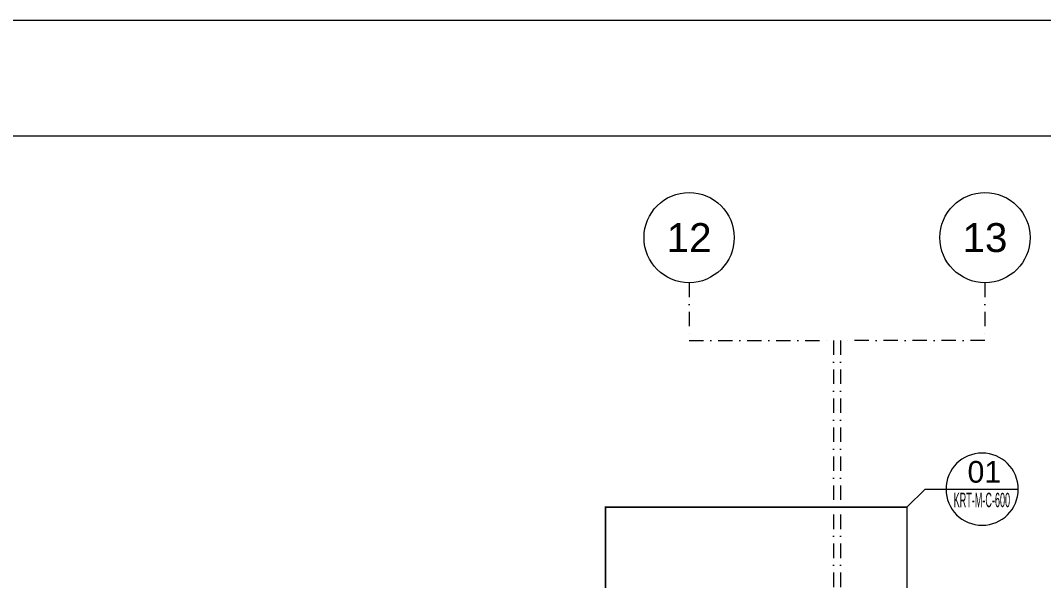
# Model space of a CAD drawing. Extents: x -9059 to 11889, y 0 to 6614.
# Drawn here: x 3361 to 4070, y 3818 to 4206 of the extents above; entities that cross this region are included whole.
import ezdxf
from ezdxf.enums import TextEntityAlignment as Align

# ---------------------------------------------------------------- set-up
doc = ezdxf.new("R2010")
doc.units = 0
doc.header["$LTSCALE"] = 10
doc.header["$MEASUREMENT"] = 0
doc.linetypes.add('DASHDOT', pattern=[1, 0.5, -0.25, 0, -0.25])
doc.linetypes.add('HIDDEN2', pattern=[4.7625, 3.175, -1.5875])
doc.layers.get('0').update_dxf_attribs({"color": 9, "lineweight": 9})
for name, color, linetype, lineweight in [('21', 9, 'Continuous', 9), ('24', 9, 'DASHDOT', 9), ('40A', 9, 'Continuous', 9)]:
    doc.layers.add(name, color=color, linetype=linetype, lineweight=lineweight)
doc.styles.add('$1$Arial', font='arial.ttf', dxfattribs={"height": 2.5})
doc.styles.add('Arial', font='arial.ttf', dxfattribs={"height": 2.5})

# ---------------------------------------------------------------- blocks, each defined once
blk = doc.blocks.new('0_detailbox1')
blk.add_lwpolyline([(10.41, -2.5), (7.91, 0), (-5, 0)])
blk.add_circle((0, 0), 5)
at = {"style": 'Arial'}
blk.add_attdef('DETAYADI', text='', height=3, dxfattribs=at).set_placement((0, 0), align=Align.BOTTOM_CENTER)
blk.add_attdef('PAFTAADI', text='', height=2, dxfattribs=at).set_placement((0, -0.5), align=Align.TOP_CENTER)
blk = doc.blocks.new('$0$0_aks')
at = {"linetype": 'Continuous'}
blk.add_circle((0, 0), 3.125, dxfattribs=at)
at = {"style": '$1$Arial'}
blk.add_attdef('AKS', text='', height=2.5, dxfattribs=at).set_placement((0, 0), align=Align.MIDDLE_CENTER)
blk = doc.blocks.new('AKS')
at = {"layer": '24', "ltscale": 2}
for points in [[(3805.06, 4008.37), (3805.06, 3968.37), (3905.06, 3968.37), (3905.06, 3745.87)], [(4010.06, 4008.37), (4010.06, 3968.37), (3910.06, 3968.37), (3910.06, 3745.87)]]:
    blk.add_lwpolyline(points, dxfattribs=at)
at = {"layer": '24'}
ref = blk.add_blockref('$0$0_aks', (3805.06, 4039.62), dxfattribs=dict(at, xscale=10, yscale=10, zscale=10))
ref.add_attrib('AKS', '12', dxfattribs={"layer": '0', "height": 20, "style": '$1$Arial'}).set_placement((3805.06, 4039.62), align=Align.MIDDLE_CENTER)
ref = blk.add_blockref('$0$0_aks', (4010.06, 4039.62), dxfattribs=dict(at, xscale=10, yscale=10, zscale=10))
ref.add_attrib('AKS', '13', dxfattribs={"layer": '0', "height": 20, "style": '$1$Arial'}).set_placement((4010.06, 4039.62), align=Align.MIDDLE_CENTER)

msp = doc.modelspace()

# ---------------------------------------------------------------- linework, layer by layer
at = {"layer": '21', "linetype": 'HIDDEN2', "ltscale": 0.1, "const_width": 1}
msp.add_lwpolyline([(3766.61, 3868.72), (3975.49, 3868.72), (3975.49, 3347.26), (3766.61, 3347.26)], close=True, dxfattribs=at)
at = {"layer": '40A'}
for points in [[(5944.48, 4205.85), (-0.52, 4205.85), (-0.52, 0.85), (5944.48, 0.85)], [(5404.54, 80.85), (79.48, 80.85), (79.48, 4125.85), (5404.54, 4125.85)]]:
    msp.add_lwpolyline(points, close=True, dxfattribs=at)

# ---------------------------------------------------------------- block references
msp.add_blockref('AKS', (19.48, 15.85))
at = {"layer": '21'}
ref = msp.add_blockref('0_detailbox1', (4027.55, 3881.22), dxfattribs=dict(at, xscale=-5, yscale=5, zscale=5))
ref.add_attrib('DETAYADI', '01', dxfattribs={"layer": '0', "height": 15, "style": 'Arial'}).set_placement((4029.11, 3881.22), align=Align.BOTTOM_CENTER)
ref.add_attrib('PAFTAADI', 'KRT-M-C-600', dxfattribs={"layer": '0', "height": 10, "style": 'Arial', "width": 0.45}).set_placement((4027.37, 3878.72), align=Align.TOP_CENTER)

doc.saveas('drawing.dxf')
